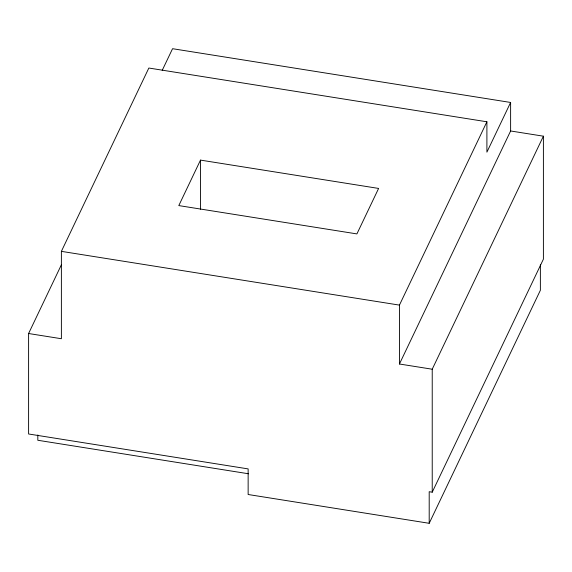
<?xml version="1.0" encoding="UTF-8"?>
<svg xmlns="http://www.w3.org/2000/svg" width="572" height="572" viewBox="0 0 572 572"><rect width="100%" height="100%" fill="white"/><g stroke="black" fill="none" stroke-linecap="round" stroke-linejoin="round"><path stroke-width="0.86" d="M540.376 264.822L540.376 290.269L429.2 523.301L248.141 494.508L248.141 468.897L28.6 433.984L28.6 333.519L61.383 338.731L61.383 251.358L148.842 68.032L486.901 121.786L486.901 152.166L510.617 102.46L172.558 48.699L162.226 70.342M28.6 333.519L61.297 264.979M200.493 160.11L178.8 205.591L356.907 233.912L378.607 188.431L200.493 160.11L200.493 209.259M399.442 364.007L510.617 130.974L543.4 136.186L432.225 369.219L399.442 364.007L399.442 305.112L486.901 121.786M429.2 523.301L429.2 491.713L432.225 492.192L543.4 259.159L543.4 136.186M61.383 251.358L399.442 305.112M248.548 473.773L37.823 440.268L37.823 434.97M510.617 102.46L510.617 130.974M432.225 369.219L432.225 492.192"/></g></svg>
